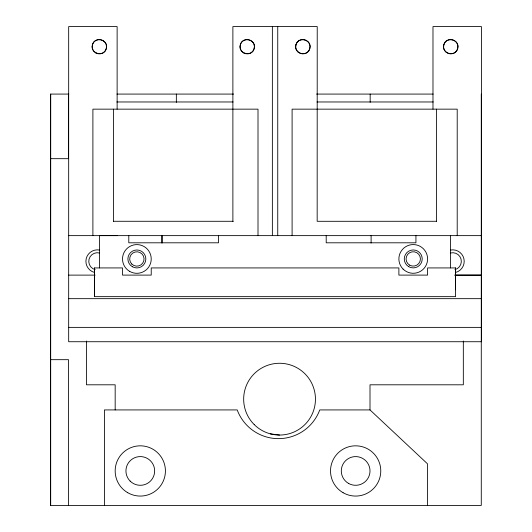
<?xml version="1.0" encoding="UTF-8"?>
<svg xmlns="http://www.w3.org/2000/svg" width="532" height="532" viewBox="0 0 532 532"><rect width="100%" height="100%" fill="white"/><g stroke="black" fill="none" stroke-linecap="round" stroke-linejoin="round"><path stroke-width="0.8" d="M481.274 94.078L481.274 505.4L50.646 505.4L50.726 94.078M94.516 296.65L94.516 267.928L122.513 267.928L122.513 275.104L151.228 275.104L151.228 267.928L398.88 267.928L398.88 275.104L427.595 275.104L427.595 267.928L455.592 267.928L455.592 296.65L94.516 296.65L94.516 267.928M99.537 267.928L99.537 235.629L117.486 235.629M161.994 243.038L161.994 235.636M455.592 289.76L455.592 267.928M68.821 94.078L50.567 94.078L50.646 505.4M116.94 94.078L233.628 94.078M316.533 94.078L433.181 94.078M116.84 101.971L233.116 101.971M316.992 101.971L433.261 101.971M50.726 158.682L68.515 158.682L68.515 94.078M113.542 221.279L233.355 221.292M436.566 221.279L317.165 221.305L317.225 26.6L232.883 26.6L232.883 221.279M68.675 235.636L481.433 235.636M68.675 275.117L95.102 275.117M68.675 298.665L481.433 298.665M68.675 327.373L481.433 327.373M50.726 359.679L68.515 359.679L68.515 505.4M427.435 505.4L427.435 463.764L370.006 409.926L319.759 409.926A44.023 44.023 0 0 1 237.206 409.926L104.405 409.926L104.405 505.4M270.269 433.826L279.559 435.05M450.551 235.623L450.564 267.928M463.325 341.005L463.325 384.802L370.006 384.802L370.006 409.926M457.207 235.636L457.207 109.153L292.101 109.153L292.101 235.636M436.566 109.153L436.566 221.585M432.982 109.153L432.982 26.6L481.433 26.6L481.433 341.73L68.675 341.73L68.675 26.6L117.126 26.6L117.126 109.153M415.931 235.623L415.931 242.805L326.202 242.805L326.202 235.623M371.103 235.357L371.103 243.051M370.166 94.078L370.166 102.357M277.744 26.6L277.744 235.636M272.364 26.6L272.364 235.636M258.007 235.636L258.007 109.153L92.9 109.153L92.9 235.636M218.526 235.623L218.526 242.805L128.791 242.805L128.791 235.623M176.351 94.078L176.351 102.357M161.994 235.357L161.994 242.811M115.171 409.926L115.171 384.802L86.457 384.802L86.457 341.005M113.542 109.153L113.542 221.585M95.155 269.658A8.612 8.612 0 0 1 89.07 259.104A8.612 8.612 0 0 1 99.617 253.013M450.491 253.013A8.612 8.612 0 0 1 461.038 259.104A8.612 8.612 0 0 1 454.946 269.658M450.478 250.067A11.485 11.485 0 0 1 463.904 258.725A11.485 11.485 0 0 1 455.691 272.431M94.417 272.424A11.485 11.485 0 0 1 86.204 258.725A11.485 11.485 0 0 1 99.63 250.067M92.428 44.841C89.702 53.659 104.245 57.556 106.294 48.558C109.02 39.74 94.477 35.843 92.428 44.841M240.304 44.841C237.578 53.659 252.121 57.556 254.17 48.558C256.896 39.74 242.353 35.843 240.304 44.841M295.938 44.841C293.212 53.659 307.755 57.556 309.804 48.558C312.53 39.74 297.987 35.843 295.938 44.841M443.808 44.841C441.088 53.659 455.631 57.556 457.68 48.558C460.399 39.74 445.863 35.843 443.808 44.841M481.433 275.117L454.887 275.117L481.433 275.117M254.176 424.536A35.89 35.89 0 0 0 314.226 408.45A35.89 35.89 0 0 0 270.269 364.493A35.89 35.89 0 0 0 254.176 424.536M348.473 483.375A14.357 14.357 0 0 0 370.006 470.946A14.357 14.357 0 0 0 348.473 458.511A14.357 14.357 0 0 0 348.473 483.375M130.147 481.094A14.357 14.357 0 0 0 154.167 474.657A14.357 14.357 0 0 0 136.578 457.074A14.357 14.357 0 0 0 130.147 481.094M127.733 492.705A25.124 25.124 0 0 0 165.419 470.946A25.124 25.124 0 0 0 127.733 449.188A25.124 25.124 0 0 0 127.733 492.705M343.087 492.705A25.124 25.124 0 0 0 380.772 470.946A25.124 25.124 0 0 0 343.087 449.188A25.124 25.124 0 0 0 343.087 492.705M403.09 269.079A14.357 14.357 0 0 0 427.11 262.648A14.357 14.357 0 0 0 409.52 245.059A14.357 14.357 0 0 0 403.09 269.079M129.695 271.393A14.357 14.357 0 0 0 151.228 258.958A14.357 14.357 0 0 0 129.695 246.522A14.357 14.357 0 0 0 129.695 271.393M132.382 266.725A8.971 8.971 0 0 0 145.841 258.951A8.971 8.971 0 0 0 132.382 251.184A8.971 8.971 0 0 0 132.382 266.725M408.756 266.698A8.971 8.971 0 0 0 422.215 258.931A8.971 8.971 0 0 0 408.756 251.157A8.971 8.971 0 0 0 408.756 266.698M297.794 51.777A7.175 7.175 0 0 0 309.804 48.558A7.175 7.175 0 0 0 301.012 39.767A7.175 7.175 0 0 0 297.794 51.777M445.67 51.777A7.175 7.175 0 0 0 457.68 48.558A7.175 7.175 0 0 0 448.888 39.767A7.175 7.175 0 0 0 445.67 51.777M243.649 52.914A7.175 7.175 0 0 0 254.416 46.696A7.175 7.175 0 0 0 243.649 40.485A7.175 7.175 0 0 0 243.649 52.914M95.773 52.914A7.175 7.175 0 0 0 106.54 46.696A7.175 7.175 0 0 0 95.773 40.485A7.175 7.175 0 0 0 95.773 52.914M131.796 264.045A7.175 7.175 0 0 0 143.806 260.826A7.175 7.175 0 0 0 135.015 252.035A7.175 7.175 0 0 0 131.796 264.045M409.653 265.142A7.175 7.175 0 0 0 420.426 258.931A7.175 7.175 0 0 0 409.653 252.713A7.175 7.175 0 0 0 409.653 265.142"/></g></svg>
